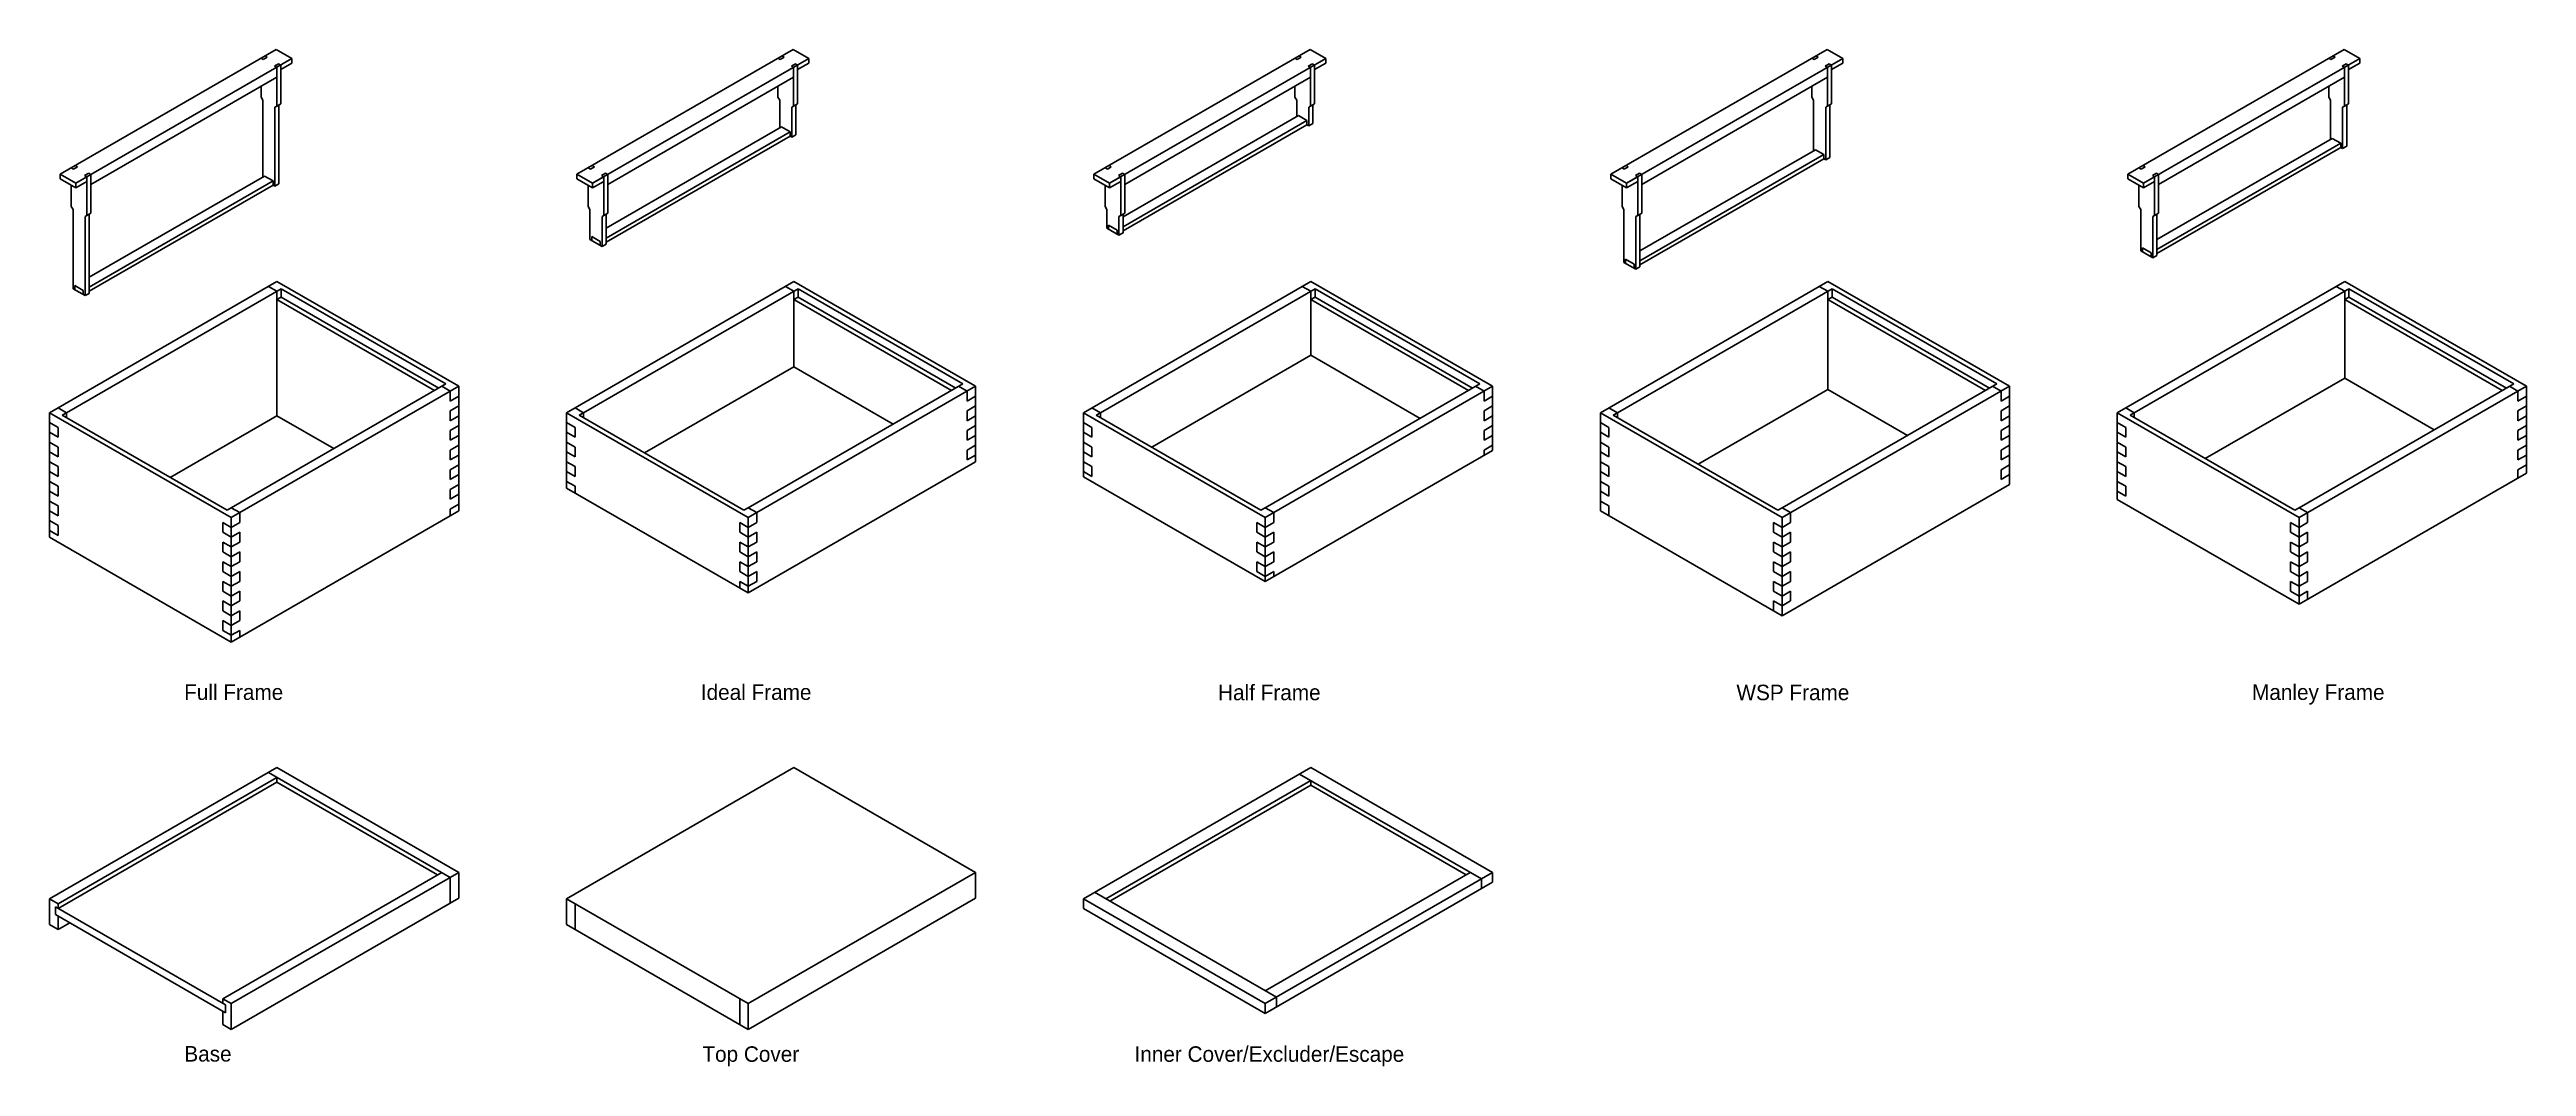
# Model space of a CAD drawing. Extents: x 0 to 4792, y -1025 to 944.
import ezdxf

# ---------------------------------------------------------------- set-up
doc = ezdxf.new("R2010")
doc.units = 0
doc.layers.get('0').update_dxf_attribs({"linetype": 'CONTINUOUS'})

# ---------------------------------------------------------------- blocks, each defined once
blk = doc.blocks.new('*U2')
blk.add_text('Full Frame', height=30).set_placement((260.4, -315.1))
blk = doc.blocks.new('*U3')
blk.add_text('Ideal Frame', height=30).set_placement((1259.9, -315.1))
blk = doc.blocks.new('*U4')
blk.add_text('Half Frame', height=30).set_placement((2260.5, -315.6))
blk = doc.blocks.new('*U5')
blk.add_text('WSP Frame', height=30).set_placement((3263.3, -315.6))
blk = doc.blocks.new('*U6')
blk.add_text('Manley Frame', height=30).set_placement((4260.7, -315.1))
blk = doc.blocks.new('*U7')
blk.add_text('Base', height=30).set_placement((260.8, -1015.1))
blk = doc.blocks.new('*U8')
blk.add_text('Top Cover', height=30).set_placement((1262.9, -1015.6))
blk = doc.blocks.new('*U9')
blk.add_text('Inner Cover/Excluder/Escape', height=30).set_placement((2098.9, -1015.6))

msp = doc.modelspace()

# ---------------------------------------------------------------- linework, layer by layer
for p, q in [((20.3, 702.5), (438.6, 944)), ((50.6, 685), (468.9, 926.5)), ((409.1, 927), (413.4, 924.5)), ((413.4, 924.5), (421.2, 929)), ((421.2, 929), (416.9, 931.5)), ((435.1, 912), (442.9, 916.5)), ((435.1, 912), (439.4, 909.5)), ((468.9, 926.5), (438.6, 944)), ((447.2, 914), (442.9, 916.5)), ((468.9, 917.5), (447.2, 905)), ((447.2, 914), (447.2, 839)), ((468.9, 926.5), (468.9, 917.5)), ((1020.3, 702.5), (1438.6, 944)), ((1050.6, 685), (1468.9, 926.5)), ((1409.1, 927), (1413.4, 924.5)), ((1413.4, 924.5), (1421.2, 929)), ((1421.2, 929), (1416.9, 931.5)), ((1435.1, 912), (1442.9, 916.5)), ((1435.1, 912), (1439.4, 909.5)), ((1468.9, 926.5), (1438.6, 944)), ((1447.2, 914), (1442.9, 916.5)), ((1468.9, 917.5), (1447.2, 905)), ((1447.2, 914), (1447.2, 839)), ((1468.9, 926.5), (1468.9, 917.5)), ((2020.3, 702.5), (2438.6, 944)), ((2050.6, 685), (2468.9, 926.5)), ((2409.1, 927), (2413.4, 924.5)), ((2413.4, 924.5), (2421.2, 929)), ((2421.2, 929), (2416.9, 931.5)), ((2435.1, 912), (2442.9, 916.5)), ((2435.1, 912), (2439.4, 909.5)), ((2468.9, 926.5), (2438.6, 944)), ((2447.2, 914), (2442.9, 916.5)), ((2468.9, 917.5), (2447.2, 905)), ((2447.2, 914), (2447.2, 839)), ((2468.9, 926.5), (2468.9, 917.5)), ((3020.3, 702.5), (3438.6, 944)), ((3050.6, 685), (3468.9, 926.5)), ((3409.1, 927), (3413.4, 924.5)), ((3413.4, 924.5), (3421.2, 929)), ((3421.2, 929), (3416.9, 931.5)), ((3435.1, 912), (3442.9, 916.5)), ((3435.1, 912), (3439.4, 909.5)), ((3468.9, 926.5), (3438.6, 944)), ((3447.2, 914), (3442.9, 916.5)), ((3468.9, 917.5), (3447.2, 905)), ((3447.2, 914), (3447.2, 839)), ((3468.9, 926.5), (3468.9, 917.5)), ((4020.3, 702.5), (4438.6, 944)), ((4050.6, 685), (4468.9, 926.5)), ((4409.1, 927), (4413.4, 924.5)), ((4413.4, 924.5), (4421.2, 929)), ((4421.2, 929), (4416.9, 931.5)), ((4435.1, 912), (4442.9, 916.5)), ((4435.1, 912), (4439.4, 909.5)), ((4468.9, 926.5), (4438.6, 944)), ((4447.2, 914), (4442.9, 916.5)), ((4468.9, 917.5), (4447.2, 905)), ((4447.2, 914), (4447.2, 839)), ((4468.9, 926.5), (4468.9, 917.5)), ((80, 683), (439.4, 890.5)), ((409.1, 873), (409.1, 852)), ((439.4, 909.5), (439.4, 834.5)), ((1080, 683), (1439.4, 890.5)), ((1409.1, 873), (1409.1, 852)), ((1439.4, 909.5), (1439.4, 834.5)), ((2080, 683), (2439.4, 890.5)), ((2409.1, 873), (2409.1, 852)), ((2439.4, 909.5), (2439.4, 834.5)), ((3080, 683), (3439.4, 890.5)), ((3409.1, 873), (3409.1, 852)), ((3439.4, 909.5), (3439.4, 834.5)), ((4080, 683), (4439.4, 890.5)), ((4409.1, 873), (4409.1, 852)), ((4439.4, 909.5), (4439.4, 834.5)), ((412.6, 846), (409.1, 852)), ((412.6, 846), (412.6, 697)), ((436, 832.5), (439.4, 834.5)), ((436, 832.5), (436, 679.5)), ((447.2, 839), (439.4, 834.5)), ((443.8, 837), (443.8, 684)), ((1412.6, 846), (1409.1, 852)), ((1412.6, 846), (1412.6, 792)), ((1436, 832.5), (1439.4, 834.5)), ((1436, 832.5), (1436, 774.5)), ((1447.2, 839), (1439.4, 834.5)), ((1443.8, 837), (1443.8, 779)), ((2076.6, 620), (2416, 816)), ((2412.6, 846), (2409.1, 852)), ((2412.6, 846), (2412.6, 814)), ((2432.5, 806.5), (2416, 816)), ((2436, 832.5), (2439.4, 834.5)), ((2436, 832.5), (2436, 796.5)), ((2447.2, 839), (2439.4, 834.5)), ((2443.8, 837), (2443.8, 801)), ((3412.6, 846), (3409.1, 852)), ((3412.6, 846), (3412.6, 748)), ((3436, 832.5), (3439.4, 834.5)), ((3436, 832.5), (3436, 730.5)), ((3447.2, 839), (3439.4, 834.5)), ((3443.8, 837), (3443.8, 735)), ((4412.6, 846), (4409.1, 852)), ((4412.6, 846), (4412.6, 770)), ((4436, 832.5), (4439.4, 834.5)), ((4436, 832.5), (4436, 752.5)), ((4447.2, 839), (4439.4, 834.5)), ((4443.8, 837), (4443.8, 757)), ((1076.6, 598), (1416, 794)), ((1432.5, 784.5), (1076.6, 579)), ((1432.5, 776.5), (1076.6, 571)), ((1432.5, 784.5), (1416, 794)), ((1432.5, 776.5), (1432.5, 784.5)), ((1432.5, 776.5), (1436, 774.5)), ((1443.8, 779), (1436, 774.5)), ((2432.5, 806.5), (2076.6, 601)), ((2432.5, 798.5), (2076.6, 593)), ((2432.5, 798.5), (2432.5, 806.5)), ((2432.5, 798.5), (2436, 796.5)), ((2443.8, 801), (2436, 796.5)), ((4076.6, 576), (4416, 772)), ((4432.5, 762.5), (4416, 772)), ((54, 717), (49.7, 719.5)), ((1054, 717), (1049.7, 719.5)), ((2054, 717), (2049.7, 719.5)), ((3054, 717), (3049.7, 719.5)), ((3076.6, 554), (3416, 750)), ((3432.5, 740.5), (3076.6, 535)), ((3432.5, 732.5), (3076.6, 527)), ((3432.5, 740.5), (3416, 750)), ((3432.5, 732.5), (3432.5, 740.5)), ((3432.5, 732.5), (3436, 730.5)), ((3443.8, 735), (3436, 730.5)), ((4054, 717), (4049.7, 719.5)), ((4432.5, 762.5), (4076.6, 557)), ((4432.5, 754.5), (4076.6, 549)), ((4432.5, 754.5), (4432.5, 762.5)), ((4432.5, 754.5), (4436, 752.5)), ((4443.8, 757), (4436, 752.5)), ((20.3, 702.5), (50.6, 685)), ((20.3, 702.5), (20.3, 693.5)), ((50.6, 676), (20.3, 693.5)), ((41.9, 715), (46.3, 712.5)), ((41.9, 681), (41.9, 640)), ((46.3, 712.5), (54, 717)), ((50.6, 685), (72.2, 697.5)), ((72.2, 688.5), (50.6, 676)), ((50.6, 685), (50.6, 676)), ((67.9, 700), (75.7, 704.5)), ((67.9, 700), (72.2, 697.5)), ((72.2, 697.5), (72.2, 622.5)), ((80, 702), (75.7, 704.5)), ((76.6, 503), (416, 699)), ((432.5, 689.5), (76.6, 484)), ((432.5, 681.5), (76.6, 476)), ((80, 702), (80, 627)), ((432.5, 689.5), (416, 699)), ((432.5, 681.5), (432.5, 689.5)), ((432.5, 681.5), (436, 679.5)), ((443.8, 684), (436, 679.5)), ((1020.3, 702.5), (1050.6, 685)), ((1020.3, 702.5), (1020.3, 693.5)), ((1050.6, 676), (1020.3, 693.5)), ((1041.9, 715), (1046.3, 712.5)), ((1041.9, 681), (1041.9, 640)), ((1046.3, 712.5), (1054, 717)), ((1050.6, 685), (1072.2, 697.5)), ((1072.2, 688.5), (1050.6, 676)), ((1050.6, 685), (1050.6, 676)), ((1067.9, 700), (1075.7, 704.5)), ((1067.9, 700), (1072.2, 697.5)), ((1072.2, 697.5), (1072.2, 622.5)), ((1080, 702), (1075.7, 704.5)), ((1080, 702), (1080, 627)), ((2020.3, 702.5), (2050.6, 685)), ((2020.3, 702.5), (2020.3, 693.5)), ((2050.6, 676), (2020.3, 693.5)), ((2041.9, 715), (2046.3, 712.5)), ((2041.9, 681), (2041.9, 640)), ((2046.3, 712.5), (2054, 717)), ((2050.6, 685), (2072.2, 697.5)), ((2072.2, 688.5), (2050.6, 676)), ((2050.6, 685), (2050.6, 676)), ((2067.9, 700), (2075.7, 704.5)), ((2067.9, 700), (2072.2, 697.5)), ((2072.2, 697.5), (2072.2, 622.5)), ((2080, 702), (2075.7, 704.5)), ((2080, 702), (2080, 627)), ((3020.3, 702.5), (3050.6, 685)), ((3020.3, 702.5), (3020.3, 693.5)), ((3050.6, 676), (3020.3, 693.5)), ((3041.9, 715), (3046.3, 712.5)), ((3041.9, 681), (3041.9, 640)), ((3046.3, 712.5), (3054, 717)), ((3050.6, 685), (3072.2, 697.5)), ((3072.2, 688.5), (3050.6, 676)), ((3050.6, 685), (3050.6, 676)), ((3067.9, 700), (3075.7, 704.5)), ((3067.9, 700), (3072.2, 697.5)), ((3072.2, 697.5), (3072.2, 622.5)), ((3080, 702), (3075.7, 704.5)), ((3080, 702), (3080, 627)), ((4020.3, 702.5), (4050.6, 685)), ((4020.3, 702.5), (4020.3, 693.5)), ((4050.6, 676), (4020.3, 693.5)), ((4041.9, 715), (4046.3, 712.5)), ((4041.9, 681), (4041.9, 640)), ((4046.3, 712.5), (4054, 717)), ((4050.6, 685), (4072.2, 697.5)), ((4072.2, 688.5), (4050.6, 676)), ((4050.6, 685), (4050.6, 676)), ((4067.9, 700), (4075.7, 704.5)), ((4067.9, 700), (4072.2, 697.5)), ((4072.2, 697.5), (4072.2, 622.5)), ((4080, 702), (4075.7, 704.5)), ((4080, 702), (4080, 627)), ((45.4, 634), (41.9, 640)), ((45.4, 634), (45.4, 481)), ((80, 627), (72.2, 622.5)), ((76.6, 625), (76.6, 472)), ((1045.4, 634), (1041.9, 640)), ((1045.4, 634), (1045.4, 576)), ((1080, 627), (1072.2, 622.5)), ((1076.6, 625), (1076.6, 567)), ((2045.4, 634), (2041.9, 640)), ((2045.4, 634), (2045.4, 598)), ((2080, 627), (2072.2, 622.5)), ((2076.6, 625), (2076.6, 589)), ((3045.4, 634), (3041.9, 640)), ((3045.4, 634), (3045.4, 532)), ((3080, 627), (3072.2, 622.5)), ((3076.6, 625), (3076.6, 523)), ((4045.4, 634), (4041.9, 640)), ((4045.4, 634), (4045.4, 554)), ((4080, 627), (4072.2, 622.5)), ((4076.6, 625), (4076.6, 545)), ((68.8, 620.5), (72.2, 622.5)), ((68.8, 620.5), (68.8, 467.5)), ((1045.4, 576), (1068.8, 562.5)), ((1065.3, 572.5), (1048.8, 582)), ((1048.8, 582), (1048.8, 574)), ((1068.8, 620.5), (1072.2, 622.5)), ((1068.8, 620.5), (1068.8, 562.5)), ((2045.4, 598), (2068.8, 584.5)), ((2065.3, 594.5), (2048.8, 604)), ((2048.8, 604), (2048.8, 596)), ((2065.3, 586.5), (2065.3, 594.5)), ((2068.8, 620.5), (2072.2, 622.5)), ((2068.8, 620.5), (2068.8, 584.5)), ((2076.6, 589), (2068.8, 584.5)), ((3068.8, 620.5), (3072.2, 622.5)), ((3068.8, 620.5), (3068.8, 518.5)), ((4068.8, 620.5), (4072.2, 622.5)), ((4068.8, 620.5), (4068.8, 540.5)), ((1065.3, 564.5), (1065.3, 572.5)), ((1076.6, 567), (1068.8, 562.5)), ((3045.4, 532), (3068.8, 518.5)), ((3065.3, 528.5), (3048.8, 538)), ((3048.8, 538), (3048.8, 530)), ((3065.3, 520.5), (3065.3, 528.5)), ((4045.4, 554), (4068.8, 540.5)), ((4065.3, 550.5), (4048.8, 560)), ((4048.8, 560), (4048.8, 552)), ((4065.3, 542.5), (4065.3, 550.5)), ((4076.6, 545), (4068.8, 540.5)), ((0, 241), (439.9, 495)), ((32.9, 241), (448.2, 480.7)), ((45.4, 481), (68.8, 467.5)), ((65.3, 477.5), (48.8, 487)), ((48.8, 487), (48.8, 479)), ((423.5, 485.5), (439.9, 476)), ((439.9, 495), (791.5, 292)), ((448.2, 480.7), (448.2, 464.7)), ((448.2, 480.7), (766.9, 296.7)), ((1000, 241), (1439.9, 495)), ((1032.9, 241), (1448.2, 480.7)), ((1423.5, 485.5), (1439.9, 476)), ((1439.9, 495), (1791.5, 292)), ((1448.2, 480.7), (1448.2, 464.7)), ((1448.2, 480.7), (1766.9, 296.7)), ((2000, 241), (2439.9, 495)), ((2032.9, 241), (2448.2, 480.7)), ((2423.5, 485.5), (2439.9, 476)), ((2439.9, 495), (2791.5, 292)), ((2448.2, 480.7), (2448.2, 464.7)), ((2448.2, 480.7), (2766.9, 296.7)), ((3000, 241), (3439.9, 495)), ((3032.9, 241), (3448.2, 480.7)), ((3076.6, 523), (3068.8, 518.5)), ((3423.5, 485.5), (3439.9, 476)), ((3439.9, 495), (3791.5, 292)), ((3448.2, 480.7), (3448.2, 464.7)), ((3448.2, 480.7), (3766.9, 296.7)), ((4000, 241), (4439.9, 495)), ((4032.9, 241), (4448.2, 480.7)), ((4423.5, 485.5), (4439.9, 476)), ((4439.9, 495), (4791.5, 292)), ((4448.2, 480.7), (4448.2, 464.7)), ((4448.2, 480.7), (4766.9, 296.7)), ((65.3, 469.5), (65.3, 477.5)), ((76.6, 472), (68.8, 467.5)), ((439.9, 235), (439.9, 476)), ((448.2, 464.7), (439.9, 460)), ((439.9, 460), (744.8, 284)), ((448.2, 464.7), (753, 288.7)), ((1439.9, 330), (1439.9, 476)), ((1448.2, 464.7), (1439.9, 460)), ((1439.9, 460), (1744.8, 284)), ((1448.2, 464.7), (1753, 288.7)), ((2439.9, 352), (2439.9, 476)), ((2448.2, 464.7), (2439.9, 460)), ((2439.9, 460), (2744.8, 284)), ((2448.2, 464.7), (2753, 288.7)), ((3439.9, 286), (3439.9, 476)), ((3448.2, 464.7), (3439.9, 460)), ((3439.9, 460), (3744.8, 284)), ((3448.2, 464.7), (3753, 288.7)), ((4439.9, 308), (4439.9, 476)), ((4448.2, 464.7), (4439.9, 460)), ((4439.9, 460), (4744.8, 284)), ((4448.2, 464.7), (4753, 288.7)), ((2132.1, 174.2), (2439.9, 352)), ((2439.9, 352), (2651.3, 230)), ((766.9, 296.7), (351.6, 57)), ((791.5, 292), (351.6, 38)), ((758.6, 292), (775.1, 282.5)), ((791.5, 51), (791.5, 292)), ((1151.1, 163.2), (1439.9, 330)), ((1766.9, 296.7), (1351.6, 57)), ((1791.5, 292), (1351.6, 38)), ((1439.9, 330), (1632.2, 219)), ((1758.6, 292), (1775.1, 282.5)), ((1791.5, 146), (1791.5, 292)), ((2766.9, 296.7), (2351.6, 57)), ((2791.5, 292), (2351.6, 38)), ((2758.6, 292), (2775.1, 282.5)), ((2791.5, 168), (2791.5, 292)), ((3766.9, 296.7), (3351.6, 57)), ((3791.5, 292), (3351.6, 38)), ((3758.6, 292), (3775.1, 282.5)), ((3791.5, 102), (3791.5, 292)), ((4170.2, 152.2), (4439.9, 308)), ((4766.9, 296.7), (4351.6, 57)), ((4791.5, 292), (4351.6, 38)), ((4439.9, 308), (4613.1, 208)), ((4758.6, 292), (4775.1, 282.5)), ((4791.5, 124), (4791.5, 292)), ((0, 0), (0, 241)), ((351.6, 38), (0, 241)), ((32.9, 241), (16.5, 250.5)), ((32.9, 241), (24.7, 236.2)), ((32.9, 241), (32.9, 231.5)), ((775.1, 263.5), (775.1, 282.5)), ((775.1, 263.5), (791.5, 273)), ((775.1, 244.5), (791.5, 254)), ((775.1, 225.5), (775.1, 244.5)), ((1000, 95), (1000, 241)), ((1351.6, 38), (1000, 241)), ((1032.9, 241), (1016.5, 250.5)), ((1032.9, 241), (1024.7, 236.2)), ((1032.9, 241), (1032.9, 231.5)), ((1775.1, 263.5), (1775.1, 282.5)), ((1775.1, 263.5), (1791.5, 273)), ((1775.1, 244.5), (1791.5, 254)), ((1775.1, 225.5), (1775.1, 244.5)), ((2000, 117), (2000, 241)), ((2351.6, 38), (2000, 241)), ((2032.9, 241), (2016.5, 250.5)), ((2032.9, 241), (2024.7, 236.2)), ((2032.9, 241), (2032.9, 231.5)), ((2775.1, 263.5), (2775.1, 282.5)), ((2775.1, 263.5), (2791.5, 273)), ((2775.1, 244.5), (2791.5, 254)), ((2775.1, 225.5), (2775.1, 244.5)), ((3000, 51), (3000, 241)), ((3351.6, 38), (3000, 241)), ((3032.9, 241), (3016.5, 250.5)), ((3032.9, 241), (3024.7, 236.2)), ((3032.9, 241), (3032.9, 231.5)), ((3189.2, 141.2), (3439.9, 286)), ((3439.9, 286), (3594.1, 197)), ((3775.1, 263.5), (3775.1, 282.5)), ((3775.1, 263.5), (3791.5, 273)), ((3775.1, 244.5), (3791.5, 254)), ((3775.1, 225.5), (3775.1, 244.5)), ((4000, 73), (4000, 241)), ((4351.6, 38), (4000, 241)), ((4032.9, 241), (4016.5, 250.5)), ((4032.9, 241), (4024.7, 236.2)), ((4032.9, 241), (4032.9, 231.5)), ((4775.1, 263.5), (4775.1, 282.5)), ((4775.1, 263.5), (4791.5, 273)), ((4775.1, 244.5), (4791.5, 254)), ((4775.1, 225.5), (4775.1, 244.5)), ((16.5, 212.5), (0, 222)), ((16.5, 193.5), (0, 203)), ((16.5, 212.5), (16.5, 193.5)), ((24.7, 236.2), (343.4, 52.2)), ((233.4, 115.7), (439.9, 235)), ((439.9, 235), (549.9, 171.5)), ((775.1, 225.5), (791.5, 235)), ((775.1, 206.5), (791.5, 216)), ((775.1, 187.5), (775.1, 206.5)), ((775.1, 187.5), (791.5, 197)), ((1016.5, 212.5), (1000, 222)), ((1016.5, 193.5), (1000, 203)), ((1016.5, 212.5), (1016.5, 193.5)), ((1024.7, 236.2), (1343.4, 52.2)), ((1775.1, 225.5), (1791.5, 235)), ((1775.1, 206.5), (1791.5, 216)), ((1775.1, 187.5), (1775.1, 206.5)), ((1775.1, 187.5), (1791.5, 197)), ((2016.5, 212.5), (2000, 222)), ((2016.5, 193.5), (2000, 203)), ((2016.5, 212.5), (2016.5, 193.5)), ((2024.7, 236.2), (2343.4, 52.2)), ((2775.1, 225.5), (2791.5, 235)), ((2775.1, 206.5), (2791.5, 216)), ((2775.1, 187.5), (2775.1, 206.5)), ((2775.1, 187.5), (2791.5, 197)), ((3016.5, 212.5), (3000, 222)), ((3016.5, 193.5), (3000, 203)), ((3016.5, 212.5), (3016.5, 193.5)), ((3024.7, 236.2), (3343.4, 52.2)), ((3775.1, 225.5), (3791.5, 235)), ((3775.1, 206.5), (3791.5, 216)), ((3775.1, 187.5), (3775.1, 206.5)), ((3775.1, 187.5), (3791.5, 197)), ((4016.5, 212.5), (4000, 222)), ((4016.5, 193.5), (4000, 203)), ((4016.5, 212.5), (4016.5, 193.5)), ((4024.7, 236.2), (4343.4, 52.2)), ((4775.1, 225.5), (4791.5, 235)), ((4775.1, 206.5), (4791.5, 216)), ((4775.1, 187.5), (4775.1, 206.5)), ((4775.1, 187.5), (4791.5, 197)), ((16.5, 174.5), (0, 184)), ((16.5, 155.5), (0, 165)), ((16.5, 136.5), (0, 146)), ((16.5, 174.5), (16.5, 155.5)), ((775.1, 168.5), (791.5, 178)), ((775.1, 149.5), (775.1, 168.5)), ((775.1, 149.5), (791.5, 159)), ((1016.5, 174.5), (1000, 184)), ((1016.5, 155.5), (1000, 165)), ((1016.5, 136.5), (1000, 146)), ((1016.5, 174.5), (1016.5, 155.5)), ((1351.6, -108), (1791.5, 146)), ((1775.1, 168.5), (1791.5, 178)), ((1775.1, 149.5), (1775.1, 168.5)), ((1775.1, 149.5), (1791.5, 159)), ((2016.5, 174.5), (2000, 184)), ((2016.5, 155.5), (2000, 165)), ((2016.5, 136.5), (2000, 146)), ((2016.5, 174.5), (2016.5, 155.5)), ((2351.6, -86), (2791.5, 168)), ((2775.1, 168.5), (2791.5, 178)), ((2775.1, 158.5), (2775.1, 168.5)), ((3016.5, 174.5), (3000, 184)), ((3016.5, 155.5), (3000, 165)), ((3016.5, 136.5), (3000, 146)), ((3016.5, 174.5), (3016.5, 155.5)), ((3775.1, 168.5), (3791.5, 178)), ((3775.1, 149.5), (3775.1, 168.5)), ((3775.1, 149.5), (3791.5, 159)), ((4016.5, 174.5), (4000, 184)), ((4016.5, 155.5), (4000, 165)), ((4016.5, 136.5), (4000, 146)), ((4016.5, 174.5), (4016.5, 155.5)), ((4775.1, 168.5), (4791.5, 178)), ((4775.1, 149.5), (4775.1, 168.5)), ((4775.1, 149.5), (4791.5, 159)), ((16.5, 117.5), (0, 127)), ((16.5, 98.5), (0, 108)), ((16.5, 136.5), (16.5, 117.5)), ((16.5, 98.5), (16.5, 79.5)), ((775.1, 130.5), (791.5, 140)), ((775.1, 111.5), (775.1, 130.5)), ((775.1, 111.5), (791.5, 121)), ((775.1, 92.5), (791.5, 102)), ((1016.5, 117.5), (1000, 127)), ((1016.5, 98.5), (1000, 108)), ((1016.5, 136.5), (1016.5, 117.5)), ((1016.5, 98.5), (1016.5, 85.5)), ((2016.5, 117.5), (2000, 127)), ((2000, 117), (2351.6, -86)), ((2016.5, 136.5), (2016.5, 117.5)), ((3016.5, 117.5), (3000, 127)), ((3016.5, 98.5), (3000, 108)), ((3016.5, 136.5), (3016.5, 117.5)), ((3016.5, 98.5), (3016.5, 79.5)), ((3351.6, -152), (3791.5, 102)), ((3775.1, 130.5), (3791.5, 140)), ((3775.1, 111.5), (3775.1, 130.5)), ((3775.1, 111.5), (3791.5, 121)), ((4016.5, 117.5), (4000, 127)), ((4016.5, 98.5), (4000, 108)), ((4016.5, 136.5), (4016.5, 117.5)), ((4016.5, 98.5), (4016.5, 79.5)), ((4351.6, -130), (4791.5, 124)), ((4775.1, 130.5), (4791.5, 140)), ((4775.1, 114.5), (4775.1, 130.5)), ((16.5, 79.5), (0, 89)), ((16.5, 60.5), (0, 70)), ((16.5, 41.5), (0, 51)), ((16.5, 60.5), (16.5, 41.5)), ((351.6, 57), (343.4, 52.2)), ((368.1, 47.5), (351.6, 57)), ((351.6, -203), (791.5, 51)), ((775.1, 73.5), (775.1, 92.5)), ((775.1, 73.5), (791.5, 83)), ((775.1, 54.5), (791.5, 64)), ((775.1, 41.5), (775.1, 54.5)), ((1000, 95), (1351.6, -108)), ((1351.6, 57), (1343.4, 52.2)), ((1368.1, 47.5), (1351.6, 57)), ((2351.6, 57), (2343.4, 52.2)), ((2368.1, 47.5), (2351.6, 57)), ((3016.5, 79.5), (3000, 89)), ((3016.5, 60.5), (3000, 70)), ((3000, 51), (3351.6, -152)), ((3016.5, 60.5), (3016.5, 41.5)), ((3351.6, 57), (3343.4, 52.2)), ((3368.1, 47.5), (3351.6, 57)), ((4016.5, 79.5), (4000, 89)), ((4000, 73), (4351.6, -130)), ((4351.6, 57), (4343.4, 52.2)), ((4368.1, 47.5), (4351.6, 57)), ((16.5, 22.5), (0, 32)), ((16.5, 3.5), (0, 13)), ((0, 0), (351.6, -203)), ((16.5, 22.5), (16.5, 3.5)), ((351.6, 19), (335.2, 28.5)), ((335.2, 9.5), (335.2, 28.5)), ((351.6, 0), (335.2, 9.5)), ((351.6, 38), (351.6, -203)), ((351.6, 38), (351.6, 19)), ((351.6, 19), (368.1, 28.5)), ((351.6, 0), (368.1, 9.5)), ((368.1, 47.5), (368.1, 28.5)), ((368.1, 9.5), (368.1, -9.5)), ((1351.6, 19), (1335.2, 28.5)), ((1335.2, 9.5), (1335.2, 28.5)), ((1351.6, 0), (1335.2, 9.5)), ((1351.6, 38), (1351.6, -108)), ((1351.6, 38), (1351.6, 19)), ((1351.6, 19), (1368.1, 28.5)), ((1351.6, 0), (1368.1, 9.5)), ((1368.1, 47.5), (1368.1, 28.5)), ((1368.1, 9.5), (1368.1, -9.5)), ((2351.6, 19), (2335.2, 28.5)), ((2335.2, 9.5), (2335.2, 28.5)), ((2351.6, 0), (2335.2, 9.5)), ((2351.6, 38), (2351.6, -86)), ((2351.6, 38), (2351.6, 19)), ((2351.6, 19), (2368.1, 28.5)), ((2351.6, 0), (2368.1, 9.5)), ((2368.1, 47.5), (2368.1, 28.5)), ((2368.1, 9.5), (2368.1, -9.5)), ((3351.6, 19), (3335.2, 28.5)), ((3335.2, 9.5), (3335.2, 28.5)), ((3351.6, 0), (3335.2, 9.5)), ((3351.6, 38), (3351.6, -152)), ((3351.6, 38), (3351.6, 19)), ((3351.6, 19), (3368.1, 28.5)), ((3351.6, 0), (3368.1, 9.5)), ((3368.1, 47.5), (3368.1, 28.5)), ((3368.1, 9.5), (3368.1, -9.5)), ((4351.6, 19), (4335.2, 28.5)), ((4335.2, 9.5), (4335.2, 28.5)), ((4351.6, 0), (4335.2, 9.5)), ((4351.6, 38), (4351.6, -130)), ((4351.6, 38), (4351.6, 19)), ((4351.6, 19), (4368.1, 28.5)), ((4351.6, 0), (4368.1, 9.5)), ((4368.1, 47.5), (4368.1, 28.5)), ((4368.1, 9.5), (4368.1, -9.5)), ((351.6, -19), (335.2, -9.5)), ((335.2, -28.5), (335.2, -9.5)), ((351.6, -38), (335.2, -28.5)), ((351.6, -57), (335.2, -47.5)), ((335.2, -66.5), (335.2, -47.5)), ((351.6, -19), (368.1, -9.5)), ((351.6, -38), (368.1, -28.5)), ((351.6, -57), (368.1, -47.5)), ((368.1, -28.5), (368.1, -47.5)), ((1351.6, -19), (1335.2, -9.5)), ((1335.2, -28.5), (1335.2, -9.5)), ((1351.6, -38), (1335.2, -28.5)), ((1351.6, -57), (1335.2, -47.5)), ((1335.2, -66.5), (1335.2, -47.5)), ((1351.6, -19), (1368.1, -9.5)), ((1351.6, -38), (1368.1, -28.5)), ((1351.6, -57), (1368.1, -47.5)), ((1368.1, -28.5), (1368.1, -47.5)), ((2351.6, -19), (2335.2, -9.5)), ((2335.2, -28.5), (2335.2, -9.5)), ((2351.6, -38), (2335.2, -28.5)), ((2351.6, -57), (2335.2, -47.5)), ((2335.2, -66.5), (2335.2, -47.5)), ((2351.6, -19), (2368.1, -9.5)), ((2351.6, -38), (2368.1, -28.5)), ((2351.6, -57), (2368.1, -47.5)), ((2368.1, -28.5), (2368.1, -47.5)), ((3351.6, -19), (3335.2, -9.5)), ((3335.2, -28.5), (3335.2, -9.5)), ((3351.6, -38), (3335.2, -28.5)), ((3351.6, -57), (3335.2, -47.5)), ((3335.2, -66.5), (3335.2, -47.5)), ((3351.6, -19), (3368.1, -9.5)), ((3351.6, -38), (3368.1, -28.5)), ((3351.6, -57), (3368.1, -47.5)), ((3368.1, -28.5), (3368.1, -47.5)), ((4351.6, -19), (4335.2, -9.5)), ((4335.2, -28.5), (4335.2, -9.5)), ((4351.6, -38), (4335.2, -28.5)), ((4351.6, -57), (4335.2, -47.5)), ((4335.2, -66.5), (4335.2, -47.5)), ((4351.6, -19), (4368.1, -9.5)), ((4351.6, -38), (4368.1, -28.5)), ((4351.6, -57), (4368.1, -47.5)), ((4368.1, -28.5), (4368.1, -47.5)), ((351.6, -76), (335.2, -66.5)), ((351.6, -95), (335.2, -85.5)), ((335.2, -104.5), (335.2, -85.5)), ((351.6, -76), (368.1, -66.5)), ((351.6, -95), (368.1, -85.5)), ((368.1, -66.5), (368.1, -85.5)), ((1351.6, -76), (1335.2, -66.5)), ((1351.6, -95), (1335.2, -85.5)), ((1335.2, -98.5), (1335.2, -85.5)), ((1351.6, -76), (1368.1, -66.5)), ((1351.6, -95), (1368.1, -85.5)), ((1368.1, -66.5), (1368.1, -85.5)), ((2351.6, -76), (2335.2, -66.5)), ((2351.6, -76), (2368.1, -66.5)), ((2368.1, -66.5), (2368.1, -76.5)), ((3351.6, -76), (3335.2, -66.5)), ((3351.6, -95), (3335.2, -85.5)), ((3335.2, -104.5), (3335.2, -85.5)), ((3351.6, -76), (3368.1, -66.5)), ((3351.6, -95), (3368.1, -85.5)), ((3368.1, -66.5), (3368.1, -85.5)), ((4351.6, -76), (4335.2, -66.5)), ((4351.6, -95), (4335.2, -85.5)), ((4335.2, -104.5), (4335.2, -85.5)), ((4351.6, -76), (4368.1, -66.5)), ((4351.6, -95), (4368.1, -85.5)), ((4368.1, -66.5), (4368.1, -85.5)), ((351.6, -114), (335.2, -104.5)), ((351.6, -133), (335.2, -123.5)), ((335.2, -142.5), (335.2, -123.5)), ((351.6, -152), (335.2, -142.5)), ((351.6, -114), (368.1, -104.5)), ((351.6, -133), (368.1, -123.5)), ((351.6, -152), (368.1, -142.5)), ((368.1, -104.5), (368.1, -123.5)), ((368.1, -142.5), (368.1, -161.5)), ((3351.6, -114), (3335.2, -104.5)), ((3351.6, -133), (3335.2, -123.5)), ((3335.2, -142.5), (3335.2, -123.5)), ((3351.6, -114), (3368.1, -104.5)), ((3351.6, -133), (3368.1, -123.5)), ((3368.1, -104.5), (3368.1, -123.5)), ((4351.6, -114), (4335.2, -104.5)), ((4351.6, -114), (4368.1, -104.5)), ((4368.1, -104.5), (4368.1, -120.5)), ((351.6, -171), (335.2, -161.5)), ((335.2, -180.5), (335.2, -161.5)), ((351.6, -190), (335.2, -180.5)), ((351.6, -171), (368.1, -161.5)), ((351.6, -190), (368.1, -180.5)), ((368.1, -180.5), (368.1, -193.5)), ((0, -700), (439.9, -446)), ((16.5, -709.5), (439.9, -465)), ((16.5, -718.5), (439.9, -474)), ((423.5, -455.5), (775.1, -658.5)), ((439.9, -446), (791.5, -649)), ((439.9, -465), (439.9, -474)), ((439.9, -474), (750.8, -653.5)), ((1000, -700), (1439.9, -446)), ((1439.9, -446), (1791.5, -649)), ((2000, -700), (2439.9, -446)), ((2043.3, -700), (2439.9, -471)), ((2418.3, -458.5), (2769.9, -661.5)), ((2439.9, -446), (2791.5, -649)), ((2439.9, -471), (2439.9, -480)), ((2051.1, -704.5), (2439.9, -480)), ((2439.9, -480), (2740.5, -653.5)), ((335.2, -893.5), (758.6, -649)), ((791.5, -649), (351.6, -903)), ((775.1, -658.5), (775.1, -708.5)), ((791.5, -699), (791.5, -649)), ((1791.5, -649), (1351.6, -903)), ((1791.5, -699), (1791.5, -649)), ((2791.5, -649), (2351.6, -903)), ((2351.6, -878), (2748.2, -649)), ((2351.6, -922), (2791.5, -668)), ((2769.9, -661.5), (2769.9, -680.5)), ((2791.5, -649), (2791.5, -668)), ((0, -700), (0, -750)), ((0, -700), (16.5, -709.5)), ((11.3, -715.5), (340.3, -905.5)), ((11.3, -715.5), (11.3, -730.5)), ((16.5, -709.5), (16.5, -718.5)), ((16.5, -709.5), (16.5, -718.5)), ((791.5, -699), (351.6, -953)), ((1000, -700), (1000, -750)), ((1000, -700), (1351.6, -903)), ((1016.5, -709.5), (1016.5, -759.5)), ((1791.5, -699), (1351.6, -953)), ((2000, -700), (2351.6, -903)), ((2000, -700), (2000, -719)), ((2021.7, -687.5), (2373.3, -890.5)), ((16.5, -759.5), (0, -750)), ((11.3, -730.5), (340.3, -920.5)), ((16.5, -733.5), (16.5, -759.5)), ((16.5, -759.5), (39, -746.5)), ((1351.6, -953), (1000, -750)), ((2000, -719), (2351.6, -922)), ((351.6, -903), (335.2, -893.5)), ((335.2, -893.5), (335.2, -902.5)), ((340.3, -905.5), (340.3, -920.5)), ((351.6, -953), (351.6, -903)), ((1335.2, -893.5), (1335.2, -943.5)), ((1351.6, -953), (1351.6, -903)), ((2351.6, -903), (2351.6, -922)), ((2373.3, -890.5), (2373.3, -909.5)), ((335.2, -917.5), (335.2, -943.5)), ((351.6, -953), (335.2, -943.5))]:
    msp.add_line(p, q)

# ---------------------------------------------------------------- block references
for name in ['*U2', '*U3', '*U4', '*U5', '*U6', '*U7', '*U8', '*U9']:
    msp.add_blockref(name, (0, 0))

doc.saveas('drawing.dxf')
